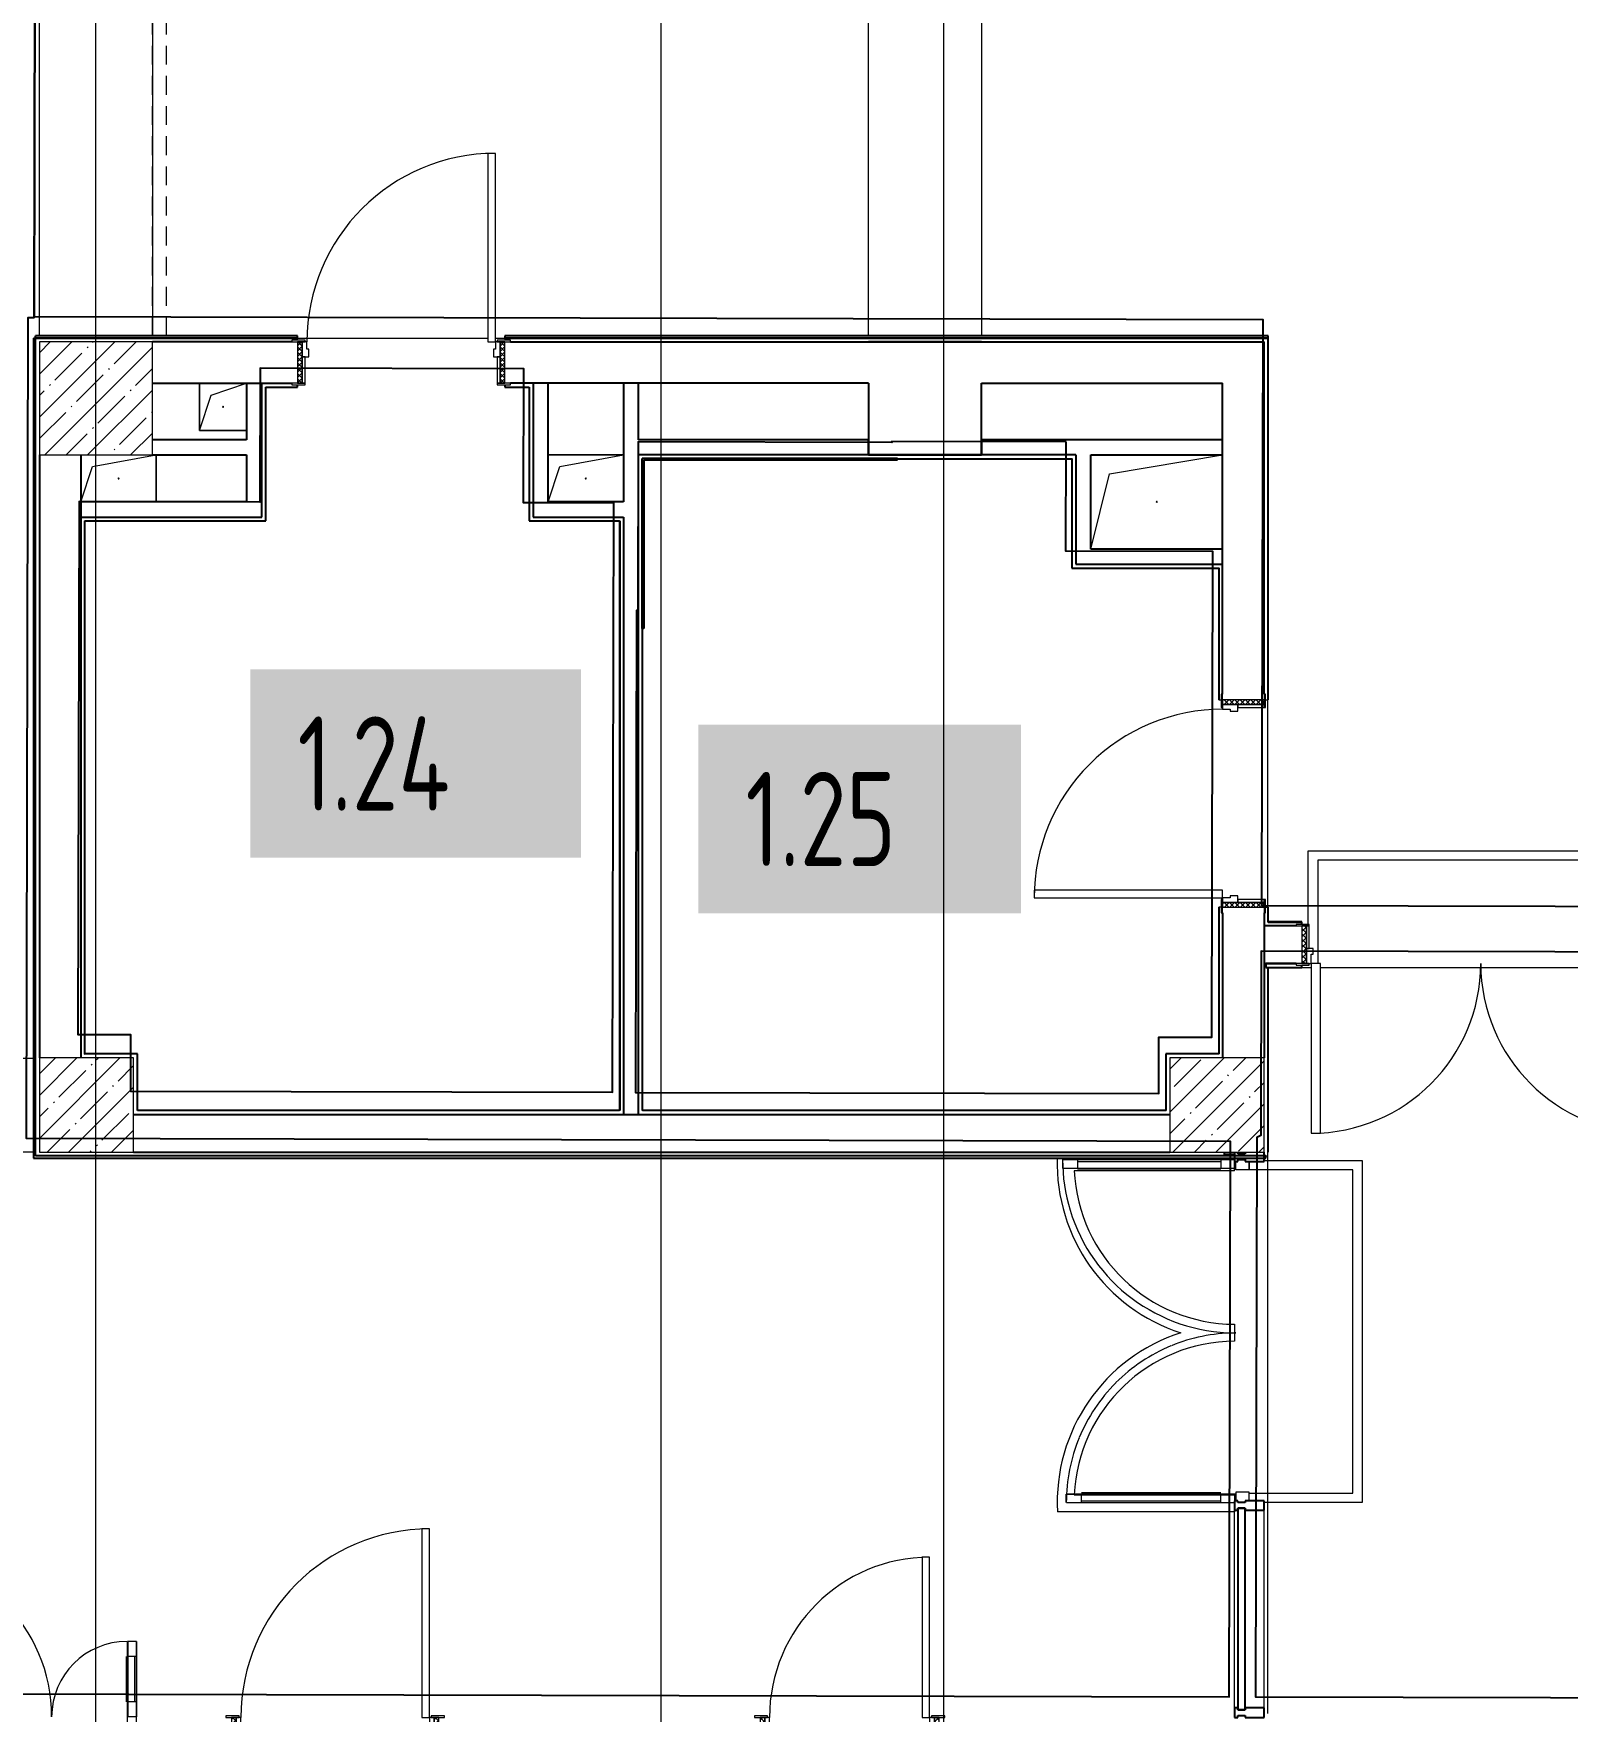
# Model space of a CAD drawing. Header units: millimetres. Extents: x 3914 to 443608, y -156176 to 78197.
# Drawn here: x 39936 to 48077, y -138181 to -129277 of the extents above; entities that cross this region are included whole.
import ezdxf

# ---------------------------------------------------------------- set-up
doc = ezdxf.new("R2010")
doc.units = ezdxf.units.MM
doc.linetypes.add('200_ШТРИХ__ш1_п0_6_', pattern=[160, 100, -60])
for name, color, linetype, lineweight in [('A-DETL-GENF', 7, 'Continuous', 9), ('A-DOOR-1', 7, 'Continuous', 5), ('A-DOOR-2', 7, '200_ШТРИХ__ш1_п0_6_', 5), ('A-DOOR-FRAM-2', 7, 'Continuous', 5), ('A-FLOR', 7, 'Continuous', 9), ('A-GENM', 7, 'Continuous', 9), ('A-GLAZ-CURT-2', 7, 'Continuous', 25), ('A-GLAZ-CWMG', 7, 'Continuous', 9), ('A-GLAZ-CWMG-1', 7, 'Continuous', 25), ('S-COLS-1', 7, 'Continuous', 5), ('Оси', 7, 'Continuous', 9)]:
    doc.layers.add(name, color=color, linetype=linetype, lineweight=lineweight)
for name, color, linetype, lineweight, true_color in [('A-DOOR-3', 7, '200_ШТРИХ__ш1_п0_6_', 5, 0xc0c0c0), ('A-DOOR-4', 7, 'Continuous', 5, 0xd7dbdf), ('A-DOOR-FRAM-1', 7, 'Continuous', 5, 0xc0c0c0)]:
    doc.layers.add(name, color=color, linetype=linetype, lineweight=lineweight, true_color=true_color)
doc.styles.add('СПДС', font='ГОСТ тип А.ttf', dxfattribs={"width": 0.9})
pattern_1 = [(135, (1751.41, 174.685), (-14.14214, -14.14214), []), (225, (1751.41, 174.685), (14.14214, -14.14214), [])]
pattern_2 = [(45, (-371.384, 174.685), (-14.1421, 14.1421), []), (135, (-371.384, 174.685), (-14.1421, -14.1421), [])]

# ---------------------------------------------------------------- blocks, each defined once
blk = doc.blocks.new('BSC_Колонна _Прямоугольная - 600х600-V16-Объем проектирования 1 этажа')
at = {"layer": 'S-COLS-1'}
h = blk.add_hatch(dxfattribs=at)
h.set_pattern_fill('FP_25', color=256, style=0, pattern_type=2)
h.set_pattern_definition([(45, (-14010, -14900), (-114.0493, 114.0493), []), (45, (-13895.95, -14900), (-114.0493, 114.0493), [201.612, -40.322, 6.706, -33.617])])
h.paths.add_polyline_path([(-80, -300), (300, -300), (300, 300), (-300, 300), (-300, -300)])
for p, q in [((300, 300), (-300, 300)), ((-300, 300), (-300, -300)), ((300, -300), (300, 300)), ((-300, -300), (300, -300))]:
    blk.add_line(p, q, dxfattribs=at)
blk = doc.blocks.new('Прямоугольный импост - Импост структурный с накладкой - 160мм Темный-30756008-Объем проектирования 1 этажа')
at = {"layer": 'A-GLAZ-CWMG-1'}
for p, q in [((-50, 0), (-50, 17)), ((-50, 17), (0, 17)), ((-40, 0), (-50, 0)), ((-40, -40), (-40, 0)), ((0, 0), (-10, 0)), ((-10, 0), (-10, -40)), ((0, 17), (0, 0)), ((-50, -140), (-50, -40)), ((-50, -40), (-40, -40)), ((-10, -40), (0, -40)), ((0, -40), (0, -140)), ((0, -140), (-50, -140))]:
    blk.add_line(p, q, dxfattribs=at)
blk = doc.blocks.new('Дверь_Витражная_остекление_ - ДВН_CОШ в витраже-31920700-Объем проектирования 1 этажа')
at = {"layer": 'A-DETL-GENF'}
for p, q in [((-900, 60), (-855.2, 60)), ((-855, 60), (-855, -10)), ((860, 60), (855, 60)), ((855, 60), (855, -10)), ((900, 60), (860, 60)), ((910, 0), (910, 40)), ((-910, -930), (-910, -17)), ((-910, -17), (-910, -930)), ((-865, -10), (-900, -10)), ((-865, -10), (-900, -10)), ((-855, -10), (-900, -10)), ((-865, -17), (-865, -10)), ((-865, -17), (-865, -10)), ((-865, -930), (-865, -17)), ((-865, -930), (-865, -17)), ((855, -10), (900, -10)), ((865, -10), (900, -10)), ((865, -867), (865, -10)), ((865, -10), (865, -867)), ((900, -10), (865, -10)), ((910, -908.5), (910, -17)), ((910, -908.5), (910, -17)), ((-910, -90), (-865, -90)), ((-900, -850), (-900, -90)), ((-856, -850), (-856, -90)), ((856, -830), (856, -90)), ((868.7, -90), (865, -90)), ((910, -90), (868.7, -90)), ((900, -830), (900, -90)), ((-910, -850), (-865, -850)), ((868.7, -830), (865, -830)), ((865, -910), (865, -867)), ((865, -867), (865, -910)), ((910, -830), (868.7, -830)), ((-910, -930), (-865, -930)), ((-910, -930), (-865, -930)), ((910, -910), (865, -910)), ((865, -910), (910, -910))]:
    blk.add_line(p, q, dxfattribs=at)
at = {"layer": 'A-DOOR-1'}
for centre, radius, start, end in [((-910, -10), 920, 359.49856, 0), ((910, -10), 900, 180, 180.51258)]:
    blk.add_arc(centre, radius, start, end, dxfattribs=at)
at = {"layer": 'A-DOOR-4'}
for p, q in [((-910, -930), (-910, -17)), ((910, -908.5), (910, -17))]:
    blk.add_line(p, q, dxfattribs=at)
for centre, radius, start, end in [((-910, -10), 920, 286.98474, 359.49856), ((910, -10), 900, 180.51258, 202.37579), ((910, -10), 900, 202.5, 225), ((910, -10), 900, 225.12507, 247.5), ((-910, -10), 920, 270, 286.967), ((910, -10), 900, 247.5845, 270)]:
    blk.add_arc(centre, radius, start, end, dxfattribs=at)
blk = doc.blocks.new('Прямоугольный импост - Импост структурный с накладкой - 160мм Темный-31915521-Объем проектирования 1 этажа')
at = {"layer": 'A-GLAZ-CWMG-1'}
for p, q in [((-25, 17), (25, 17)), ((-15, 0), (-25, 0)), ((-15, -40), (-15, 0)), ((25, 0), (15, 0)), ((15, 0), (15, -40)), ((25, 17), (25, 0)), ((-25, -40), (-15, -40)), ((15, -40), (25, -40)), ((25, -40), (25, -140)), ((25, -140), (-25, -140))]:
    blk.add_line(p, q, dxfattribs=at)
blk = doc.blocks.new('Системная панель - Стекло - 40мм-31920837-Объем проектирования 1 этажа')
at = {"layer": 'A-GLAZ-CURT-2'}
for p, q in [((535, 40), (-535, 40)), ((-535, 40), (-535, 0)), ((-535, 0), (535, 0)), ((535, 0), (535, 40))]:
    blk.add_line(p, q, dxfattribs=at)
blk = doc.blocks.new('Прямоугольный импост - Импост структурный с накладкой - 160мм Темный-31920697-Объем проектирования 1 этажа')
at = {"layer": 'A-GLAZ-CWMG'}
for p, q in [((20053.3, 7950), (20053.3, 9000)), ((20210.3, 7950), (20210.3, 9000))]:
    blk.add_line(p, q, dxfattribs=at)
blk = doc.blocks.new('Прямоугольный импост - Импост структурный с накладкой - 160мм Темный-30755591-Объем проектирования 1 этажа')
at = {"layer": 'A-GLAZ-CWMG-1'}
for p, q in [((-25, 0), (-25, 17)), ((-25, 17), (25, 17)), ((-15, 0), (-25, 0)), ((-15, -40), (-15, 0)), ((25, 0), (15, 0)), ((15, 0), (15, -40)), ((25, 17), (25, 0)), ((-25, -140), (-25, -40)), ((-25, -40), (-15, -40)), ((15, -40), (25, -40)), ((25, -40), (25, -140)), ((25, -140), (-25, -140))]:
    blk.add_line(p, q, dxfattribs=at)
blk = doc.blocks.new('110_Дверь_СКБ_1Ст_Внутренняя1 - Д-13 1100x2100h_кладовая-33288301-Объем проектирования 1 этажа')
at = {"layer": 'A-DOOR-2'}
h = blk.add_hatch(dxfattribs=at)
h.set_pattern_fill('FP_85', color=256, style=0, pattern_type=2)
h.set_pattern_definition(pattern_1)
h.paths.add_polyline_path([(558.8, -110), (562.5, -110), (562.5, 110), (537.5, 109.9), (537.5, -110)])
at = {"layer": 'A-DOOR-FRAM-2'}
h = blk.add_hatch(dxfattribs=at)
h.set_pattern_fill('FP_86', color=256, style=0, pattern_type=2)
h.set_pattern_definition(pattern_2)
h.paths.add_polyline_path([(-512.5, -110), (-512.5, 110), (-537.5, 110), (-537.5, -110)])
at = {"layer": 'A-DOOR-1'}
for p, q in [((512.5, 1110), (472.5, 1110)), ((472.5, 1110), (472.5, 110)), ((512.5, 110), (512.5, 1110)), ((472.5, 110), (512.5, 110))]:
    blk.add_line(p, q, dxfattribs=at)
blk.add_arc((512.5, 110), 1000, 90, 180, dxfattribs=at)
at = {"layer": 'A-DOOR-FRAM-1'}
for p, q in [((-497.5, 118), (-567.5, 118)), ((-567.5, 118), (-567.5, 110)), ((-567.5, 110), (-497.5, 110)), ((-512.5, 110), (-537.5, 110)), ((-537.5, 110), (-537.5, -110)), ((-487.5, 110), (-512.5, 110)), ((-512.5, 110), (-512.5, 30)), ((-512.5, -110), (-512.5, 110)), ((-497.5, 110), (-512.5, 110)), ((-512.5, 110), (-512.5, 109)), ((-512.5, 109), (-497.5, 109)), ((-497.5, 110), (-497.5, 118)), ((-497.5, 109), (-497.5, 110)), ((-487.5, 70), (-487.5, 110)), ((512.5, 110), (512.5, 70)), ((537.5, 110), (512.5, 110)), ((592.5, 118), (522.5, 118)), ((522.5, 118), (522.5, 110)), ((537.5, 110), (522.5, 110)), ((522.5, 110), (522.5, 109)), ((522.5, 110), (592.5, 110)), ((522.5, 109), (537.5, 109)), ((537.5, 30), (537.5, 110)), ((562.5, 110), (537.5, 110)), ((537.5, 110), (537.5, -110)), ((537.5, 109), (537.5, 110)), ((562.5, -110), (562.5, 110)), ((592.5, 110), (592.5, 118)), ((-512.5, 30), (-477.5, 30)), ((-497.5, 30), (-512.5, 30)), ((-512.5, 30), (-512.5, -110)), ((-497.5, -110), (-497.5, 30)), ((-477.5, 70), (-487.5, 70)), ((-477.5, 30), (-477.5, 70)), ((512.5, 70), (502.5, 70)), ((502.5, 70), (502.5, 30)), ((502.5, 30), (537.5, 30)), ((537.5, 30), (522.5, 30)), ((522.5, 30), (522.5, -110)), ((537.5, -110), (537.5, 30)), ((-497.5, -110), (-567.5, -110)), ((-567.5, -110), (-567.5, -118)), ((-567.5, -118), (-497.5, -118)), ((-537.5, -110), (-512.5, -110)), ((-512.5, -110), (-497.5, -110)), ((-497.5, -118), (-497.5, -110)), ((522.5, -110), (537.5, -110)), ((592.5, -110), (522.5, -110)), ((522.5, -110), (522.5, -118)), ((522.5, -118), (592.5, -118)), ((537.5, -110), (562.5, -110)), ((592.5, -118), (592.5, -110))]:
    blk.add_line(p, q, dxfattribs=at)
blk = doc.blocks.new('DOR__перегородка__Прямоугольная - ТП-2_ Вн_ДПГ_9480х4200h_2-23998078-Объем проектирования 1 этажа')
at = {"layer": 'A-DOOR-3'}
for p, q in [((31, 0), (2621.2, 0)), ((31, -75), (1987.4, -75))]:
    blk.add_line(p, q, dxfattribs=at)
blk = doc.blocks.new('110_Дверь_СКБ_1Ст_Внутренняя1 - Д-4к_п__1100x2100h_Артистические EI30-23985503-Объем проектирования 1 этажа')
at = {"layer": 'A-DOOR-2'}
h = blk.add_hatch(dxfattribs=at)
h.set_pattern_fill('FP_85', color=256, style=0, pattern_type=2)
h.set_pattern_definition(pattern_1)
h.paths.add_polyline_path([(537.5, -110), (562.5, -110), (562.5, 110), (537.5, 110), (537.5, 102.1)])
at = {"layer": 'A-DOOR-FRAM-2'}
h = blk.add_hatch(dxfattribs=at)
h.set_pattern_fill('FP_86', color=256, style=0, pattern_type=2)
h.set_pattern_definition(pattern_2)
h.paths.add_polyline_path([(-537.5, -110), (-512.5, -110), (-512.5, 110), (-537.5, 110)])
at = {"layer": 'A-DOOR-1'}
for p, q in [((-487.5, 1110), (-487.5, 110)), ((-447.5, 1110), (-487.5, 1110)), ((-447.5, 110), (-447.5, 1110)), ((-487.5, 110), (-447.5, 110))]:
    blk.add_line(p, q, dxfattribs=at)
blk.add_arc((-487.5, 110), 1000, 360, 90, dxfattribs=at)
at = {"layer": 'A-DOOR-FRAM-1'}
for p, q in [((-497.5, 118), (-567.5, 118)), ((-567.5, 118), (-567.5, 110)), ((-567.5, 110), (-497.5, 110)), ((-512.5, 110), (-537.5, 110)), ((-537.5, 110), (-537.5, -110)), ((-487.5, 110), (-512.5, 110)), ((-512.5, 110), (-512.5, 30)), ((-512.5, -110), (-512.5, 110)), ((-497.5, 110), (-512.5, 110)), ((-512.5, 110), (-512.5, 109)), ((-512.5, 109), (-497.5, 109)), ((-497.5, 110), (-497.5, 118)), ((-497.5, 109), (-497.5, 110)), ((-487.5, 70), (-487.5, 110)), ((512.5, 110), (512.5, 70)), ((537.5, 110), (512.5, 110)), ((592.5, 118), (522.5, 118)), ((522.5, 118), (522.5, 110)), ((537.5, 110), (522.5, 110)), ((522.5, 110), (522.5, 109)), ((522.5, 110), (592.5, 110)), ((522.5, 109), (537.5, 109)), ((537.5, 30), (537.5, 110)), ((562.5, 110), (537.5, 110)), ((537.5, 110), (537.5, -110)), ((537.5, 109), (537.5, 110)), ((562.5, -110), (562.5, 110)), ((592.5, 110), (592.5, 118)), ((-512.5, 30), (-477.5, 30)), ((-497.5, 30), (-512.5, 30)), ((-512.5, 30), (-512.5, -110)), ((-497.5, -110), (-497.5, 30)), ((-477.5, 70), (-487.5, 70)), ((-477.5, 30), (-477.5, 70)), ((512.5, 70), (502.5, 70)), ((502.5, 70), (502.5, 30)), ((502.5, 30), (537.5, 30)), ((537.5, 30), (522.5, 30)), ((522.5, 30), (522.5, -110)), ((537.5, -110), (537.5, 30)), ((-497.5, -110), (-567.5, -110)), ((-567.5, -110), (-567.5, -118)), ((-567.5, -118), (-497.5, -118)), ((-537.5, -110), (-512.5, -110)), ((-512.5, -110), (-497.5, -110)), ((-497.5, -118), (-497.5, -110)), ((522.5, -110), (537.5, -110)), ((592.5, -110), (522.5, -110)), ((522.5, -110), (522.5, -118)), ((522.5, -118), (592.5, -118)), ((537.5, -110), (562.5, -110)), ((592.5, -118), (592.5, -110))]:
    blk.add_line(p, q, dxfattribs=at)
blk = doc.blocks.new('BSC_Колонна _Прямоугольная - 500х500-V86-Объем проектирования 1 этажа')
at = {"layer": 'S-COLS-1'}
h = blk.add_hatch(dxfattribs=at)
h.set_pattern_fill('FP_103', color=256, style=0, pattern_type=2)
h.set_pattern_definition([(45, (-19960, -11150), (-114.0493, 114.0493), []), (45, (-19845.95, -11150), (-114.0493, 114.0493), [201.613, -40.323, 6.706, -33.617])])
h.paths.add_polyline_path([(-250, -250), (250, -250), (250, 250), (-250, 250), (-250, -50)])
for p, q in [((250, 250), (-250, 250)), ((-250, 250), (-250, -250)), ((250, -250), (250, 250)), ((-250, -250), (250, -250))]:
    blk.add_line(p, q, dxfattribs=at)
blk = doc.blocks.new('110_Дверь_СКБ_2Ст - Д-10 1800x2100h_Актовый зал EI30-23435156-Объем проектирования 1 этажа')
at = {"layer": 'A-DOOR-2'}
h = blk.add_hatch(dxfattribs=at)
h.set_pattern_fill('FP_114', color=256, style=0, pattern_type=2)
h.set_pattern_definition([(135, (1351.41, 164.685), (-14.1421, -14.1421), []), (225, (1351.41, 164.685), (14.1421, -14.1421), [])])
h.paths.add_polyline_path([(937.5, 100), (937.5, -100), (962.5, -100), (962.5, 100)])
at = {"layer": 'A-DOOR-FRAM-2'}
h = blk.add_hatch(dxfattribs=at)
h.set_pattern_fill('FP_115', color=256, style=0, pattern_type=2)
h.set_pattern_definition([(45, (-771.384, 164.685), (-14.1421, 14.1421), []), (135, (-771.384, 164.685), (-14.1421, -14.1421), [])])
h.paths.add_polyline_path([(-937.5, 100), (-937.5, -100), (-912.5, -100), (-912.5, 100)])
at = {"layer": 'A-DOOR-1'}
for p, q in [((-887.5, 1000), (-887.5, 100)), ((-837.5, 1000), (-887.5, 1000)), ((-837.5, 100), (-837.5, 1000)), ((912.5, 1000), (862.5, 1000)), ((862.5, 1000), (862.5, 100)), ((912.5, 100), (912.5, 1000)), ((-887.5, 100), (-837.5, 100)), ((862.5, 100), (912.5, 100))]:
    blk.add_line(p, q, dxfattribs=at)
for centre, start, end in [((-887.5, 100), 0, 90), ((912.5, 100), 90, 180)]:
    blk.add_arc(centre, 900, start, end, dxfattribs=at)
at = {"layer": 'A-DOOR-FRAM-1'}
for p, q in [((-897.5, 108), (-967.5, 108)), ((-967.5, 108), (-967.5, 100)), ((-967.5, 100), (-897.5, 100)), ((-912.5, 100), (-937.5, 100)), ((-937.5, 100), (-937.5, -100)), ((-887.5, 100), (-912.5, 100)), ((-912.5, 100), (-912.5, 20)), ((-912.5, -100), (-912.5, 100)), ((-897.5, 100), (-897.5, 108)), ((-887.5, 50), (-887.5, 100)), ((912.5, 100), (912.5, 50)), ((937.5, 100), (912.5, 100)), ((992.5, 108), (922.5, 108)), ((922.5, 108), (922.5, 100)), ((922.5, 100), (992.5, 100)), ((937.5, 20), (937.5, 100)), ((962.5, 100), (937.5, 100)), ((937.5, 100), (937.5, -100)), ((962.5, -100), (962.5, 100)), ((992.5, 100), (992.5, 108)), ((-912.5, 20), (-877.5, 20)), ((-897.5, 20), (-912.5, 20)), ((-912.5, 20), (-912.5, -100)), ((-897.5, -100), (-897.5, 20)), ((-877.5, 50), (-887.5, 50)), ((-877.5, 20), (-877.5, 50)), ((912.5, 50), (902.5, 50)), ((902.5, 50), (902.5, 20)), ((902.5, 20), (937.5, 20)), ((937.5, 20), (922.5, 20)), ((922.5, 20), (922.5, -100)), ((937.5, -100), (937.5, 20)), ((-897.5, -100), (-967.5, -100)), ((-967.5, -100), (-967.5, -108)), ((-967.5, -108), (-897.5, -108)), ((-937.5, -100), (-912.5, -100)), ((-912.5, -100), (-897.5, -100)), ((-897.5, -108), (-897.5, -100)), ((922.5, -100), (937.5, -100)), ((992.5, -100), (922.5, -100)), ((922.5, -100), (922.5, -108)), ((922.5, -108), (992.5, -108)), ((937.5, -100), (962.5, -100)), ((992.5, -108), (992.5, -100))]:
    blk.add_line(p, q, dxfattribs=at)
blk = doc.blocks.new('GM_Отверстие прямоугольное _в плите_ - Отверстие-21608683-Объем проектирования 1 этажа')
at = {"layer": 'A-GENM'}
for p, q in [((-137.5, 62.5), (200, 125)), ((200, 125), (200, -125)), ((200, -125), (200, 125)), ((-200, -125), (-137.5, 62.5))]:
    blk.add_line(p, q, dxfattribs=at)
for start, end in [(360, 180), (180, 360)]:
    blk.add_arc((0, 0), 2.5, start, end, dxfattribs=at)
blk = doc.blocks.new('GM_Отверстие прямоугольное _в плите_ - Отверстие-V115-Объем проектирования 1 этажа')
at = {"layer": 'A-GENM'}
for p, q in [((-200, 125), (200, 125)), ((200, 125), (-200, 125)), ((-137.5, 62.5), (200, 125)), ((-200, -125), (-137.5, 62.5))]:
    blk.add_line(p, q, dxfattribs=at)
for start, end in [(360, 180), (180, 360)]:
    blk.add_arc((0, 0), 2.5, start, end, dxfattribs=at)
blk = doc.blocks.new('BSC_Колонна _Прямоугольная - 500х500-V137-Объем проектирования 1 этажа')
at = {"layer": 'S-COLS-1'}
h = blk.add_hatch(dxfattribs=at)
h.set_pattern_fill('FP_139', color=256, style=0, pattern_type=2)
h.set_pattern_definition([(45, (-13960, -11150), (-114.0493, 114.0493), []), (45, (-13845.95, -11150), (-114.0493, 114.0493), [201.612, -40.322, 6.706, -33.617])])
h.paths.add_polyline_path([(-250, -250), (250, -250), (250, 250), (-250, 247.8), (-250, -206.3)])
for p, q in [((250, 250), (-250, 250)), ((-250, 250), (-250, -250)), ((250, -250), (250, 250)), ((-250, -250), (250, -250))]:
    blk.add_line(p, q, dxfattribs=at)
blk = doc.blocks.new('GM_Отверстие прямоугольное _в плите_ - Отверстие-21955854-Объем проектирования 1 этажа')
at = {"layer": 'A-GENM'}
for p, q in [((-250, 150), (350, 250)), ((-350, -250), (-250, 150))]:
    blk.add_line(p, q, dxfattribs=at)
for start, end in [(360, 180), (180, 360)]:
    blk.add_arc((0, 0), 2.5, start, end, dxfattribs=at)
blk = doc.blocks.new('BSC_Колонна _Прямоугольная - 500х500-V167-Объем проектирования 1 этажа')
at = {"layer": 'S-COLS-1'}
for p, q in [((250, 250), (-250, 250)), ((-250, 250), (-250, -250)), ((250, -250), (250, 250)), ((-250, -250), (250, -250))]:
    blk.add_line(p, q, dxfattribs=at)
blk = doc.blocks.new('110_Дверь_СКБ_1Ст_Внутренняя1 - Д-7_л__950x2100h_Туалет-V200-Объем проектирования 1 этажа')
at = {"layer": 'A-DOOR-2'}
h = blk.add_hatch(dxfattribs=at)
h.set_pattern_fill('FP_88', color=256, style=0, pattern_type=2)
h.set_pattern_definition([(135, (1826.41, 174.685), (-14.14214, -14.14214), []), (225, (1826.41, 174.685), (14.14214, -14.14214), [])])
h.paths.add_polyline_path([(462.5, -110), (487.5, -110), (487.5, 110), (462.5, 109.7), (462.5, -109.8)])
at = {"layer": 'A-DOOR-FRAM-2'}
h = blk.add_hatch(dxfattribs=at)
h.set_pattern_fill('FP_89', color=256, style=0, pattern_type=2)
h.set_pattern_definition([(45, (-296.384, 174.685), (-14.1421, 14.1421), []), (135, (-296.384, 174.685), (-14.1421, -14.1421), [])])
h.paths.add_polyline_path([(-462.5, -110), (-437.5, -110), (-437.5, 110), (-462.5, 110)])
at = {"layer": 'A-DOOR-1'}
for p, q in [((437.5, 960), (397.5, 960)), ((397.5, 960), (397.5, 110)), ((437.5, 110), (437.5, 960)), ((397.5, 110), (437.5, 110))]:
    blk.add_line(p, q, dxfattribs=at)
blk.add_arc((437.5, 110), 850, 90, 180, dxfattribs=at)
at = {"layer": 'A-DOOR-FRAM-1'}
for p, q in [((-422.5, 118), (-492.5, 118)), ((-492.5, 118), (-492.5, 110)), ((-492.5, 110), (-422.5, 110)), ((-437.5, 110), (-462.5, 110)), ((-462.5, 110), (-462.5, -110)), ((-412.5, 110), (-437.5, 110)), ((-437.5, 110), (-437.5, 30)), ((-437.5, -110), (-437.5, 110)), ((-422.5, 110), (-437.5, 110)), ((-437.5, 110), (-437.5, 109)), ((-437.5, 109), (-422.5, 109)), ((-422.5, 110), (-422.5, 118)), ((-422.5, 109), (-422.5, 110)), ((-412.5, 70), (-412.5, 110)), ((437.5, 110), (437.5, 70)), ((462.5, 110), (437.5, 110)), ((517.5, 118), (447.5, 118)), ((447.5, 118), (447.5, 110)), ((462.5, 110), (447.5, 110)), ((447.5, 110), (447.5, 109)), ((447.5, 110), (517.5, 110)), ((447.5, 109), (462.5, 109)), ((462.5, 30), (462.5, 110)), ((487.5, 110), (462.5, 110)), ((462.5, 110), (462.5, -110)), ((462.5, 109), (462.5, 110)), ((487.5, -110), (487.5, 110)), ((517.5, 110), (517.5, 118)), ((-437.5, 30), (-402.5, 30)), ((-422.5, 30), (-437.5, 30)), ((-437.5, 30), (-437.5, -110)), ((-422.5, -110), (-422.5, 30)), ((-402.5, 70), (-412.5, 70)), ((-402.5, 30), (-402.5, 70)), ((437.5, 70), (427.5, 70)), ((427.5, 70), (427.5, 30)), ((427.5, 30), (462.5, 30)), ((462.5, 30), (447.5, 30)), ((447.5, 30), (447.5, -110)), ((462.5, -110), (462.5, 30)), ((-422.5, -110), (-492.5, -110)), ((-492.5, -110), (-492.5, -118)), ((-492.5, -118), (-422.5, -118)), ((-462.5, -110), (-437.5, -110)), ((-437.5, -110), (-422.5, -110)), ((-422.5, -118), (-422.5, -110)), ((447.5, -110), (462.5, -110)), ((517.5, -110), (447.5, -110)), ((447.5, -110), (447.5, -118)), ((447.5, -118), (517.5, -118)), ((462.5, -110), (487.5, -110)), ((517.5, -118), (517.5, -110))]:
    blk.add_line(p, q, dxfattribs=at)
blk = doc.blocks.new('110_Дверь_СКБ_1Ст_Внутренняя1 - Д-4 1100x2100h_су мгн-31800557-Объем проектирования 1 этажа')
at = {"layer": 'A-DOOR-2'}
h = blk.add_hatch(dxfattribs=at)
h.set_pattern_fill('FP_75', color=256, style=0, pattern_type=2)
h.set_pattern_definition([(135, (1751.41, 164.685), (-14.14214, -14.14214), []), (225, (1751.41, 164.685), (14.14214, -14.14214), [])])
h.paths.add_polyline_path([(562.5, 100), (537.5, 100), (537.5, -100), (562.5, -100)])
at = {"layer": 'A-DOOR-FRAM-2'}
h = blk.add_hatch(dxfattribs=at)
h.set_pattern_fill('FP_76', color=256, style=0, pattern_type=2)
h.set_pattern_definition([(45, (-371.384, 164.685), (-14.1421, 14.1421), []), (135, (-371.384, 164.685), (-14.1421, -14.1421), [])])
h.paths.add_polyline_path([(-512.5, 100), (-537.5, 100), (-537.5, -100), (-512.5, -99.3)])
at = {"layer": 'A-DOOR-1'}
for p, q in [((512.5, 1100), (472.5, 1100)), ((472.5, 1100), (472.5, 100)), ((512.5, 100), (512.5, 1100)), ((472.5, 100), (512.5, 100))]:
    blk.add_line(p, q, dxfattribs=at)
blk.add_arc((512.5, 100), 1000, 90, 180, dxfattribs=at)
at = {"layer": 'A-DOOR-FRAM-1'}
for p, q in [((-497.5, 108), (-567.5, 108)), ((-567.5, 108), (-567.5, 100)), ((-567.5, 100), (-497.5, 100)), ((-512.5, 100), (-537.5, 100)), ((-537.5, 100), (-537.5, -100)), ((-487.5, 100), (-512.5, 100)), ((-512.5, 100), (-512.5, 20)), ((-512.5, -100), (-512.5, 100)), ((-497.5, 100), (-512.5, 100)), ((-512.5, 100), (-512.5, 99)), ((-512.5, 99), (-497.5, 99)), ((-497.5, 100), (-497.5, 108)), ((-497.5, 99), (-497.5, 100)), ((-487.5, 60), (-487.5, 100)), ((512.5, 100), (512.5, 60)), ((537.5, 100), (512.5, 100)), ((592.5, 108), (522.5, 108)), ((522.5, 108), (522.5, 100)), ((537.5, 100), (522.5, 100)), ((522.5, 100), (522.5, 99)), ((522.5, 100), (592.5, 100)), ((522.5, 99), (537.5, 99)), ((537.5, 20), (537.5, 100)), ((562.5, 100), (537.5, 100)), ((537.5, 100), (537.5, -100)), ((537.5, 99), (537.5, 100)), ((562.5, -100), (562.5, 100)), ((592.5, 100), (592.5, 108)), ((-512.5, 20), (-477.5, 20)), ((-497.5, 20), (-512.5, 20)), ((-512.5, 20), (-512.5, -100)), ((-497.5, -100), (-497.5, 20)), ((-477.5, 60), (-487.5, 60)), ((-477.5, 20), (-477.5, 60)), ((512.5, 60), (502.5, 60)), ((502.5, 60), (502.5, 20)), ((502.5, 20), (537.5, 20)), ((537.5, 20), (522.5, 20)), ((522.5, 20), (522.5, -100)), ((537.5, -100), (537.5, 20)), ((-497.5, -100), (-567.5, -100)), ((-567.5, -100), (-567.5, -108)), ((-567.5, -108), (-497.5, -108)), ((-537.5, -100), (-512.5, -100)), ((-512.5, -100), (-497.5, -100)), ((-497.5, -108), (-497.5, -100)), ((522.5, -100), (537.5, -100)), ((592.5, -100), (522.5, -100)), ((522.5, -100), (522.5, -108)), ((522.5, -108), (592.5, -108)), ((537.5, -100), (562.5, -100)), ((592.5, -108), (592.5, -100))]:
    blk.add_line(p, q, dxfattribs=at)
blk = doc.blocks.new('GM_Отверстие прямоугольное _в плите_ - Отверстие-V203-Объем проектирования 1 этажа')
at = {"layer": 'A-GENM'}
for p, q in [((-125, -125), (-125, 125)), ((-125, 125), (-125, -125)), ((-62.5, 62.5), (125, 125)), ((-125, -125), (-62.5, 62.5)), ((125, -125), (-125, -125)), ((-125, -125), (125, -125))]:
    blk.add_line(p, q, dxfattribs=at)
for start, end in [(360, 180), (180, 360)]:
    blk.add_arc((0, 0), 2.5, start, end, dxfattribs=at)
blk = doc.blocks.new('Прямоугольный импост - Импост структурный с накладкой - 160мм-31915517-Объем проектирования 1 этажа')
at = {"layer": 'A-GLAZ-CWMG-1'}
for p, q in [((0, 17), (-50, 17)), ((-50, 17), (-50, 0)), ((-50, 0), (-40, 0)), ((-40, 0), (-40, -40)), ((-10, -40), (-10, 0)), ((-10, 0), (0, 0)), ((-40, -40), (-50, -40)), ((-50, -40), (-50, -140)), ((0, -40), (-10, -40)), ((-50, -140), (0, -140))]:
    blk.add_line(p, q, dxfattribs=at)
blk = doc.blocks.new('Дверь_Витражная_остекление_ - ВВ-6 остекление-32633143-Объем проектирования 1 этажа')
at = {"layer": 'A-DETL-GENF'}
for p, q in [((-630, 880), (-585, 880)), ((-630, 880), (-630, 20)), ((-585, 880), (-630, 880)), ((-630, 880), (-630, 20)), ((-585, 880), (-585, 20)), ((-585, 20), (-585, 880)), ((-630, 800), (-585, 800)), ((-620, 800), (-620, 100)), ((-576, 800), (-576, 100)), ((680, 420), (635, 420)), ((635, 420), (635, 20)), ((680, 420), (635, 420)), ((635, 420), (635, 20)), ((680, 420), (680, 20)), ((680, 20), (680, 420)), ((626, 340), (626, 100)), ((680, 340), (635, 340)), ((670, 340), (670, 100)), ((-630, 100), (-585, 100)), ((680, 100), (635, 100)), ((-585, 20), (-630, 20)), ((-630, 20), (-585, 20))]:
    blk.add_line(p, q, dxfattribs=at)
at = {"layer": 'A-DOOR-1'}
for p, q in [((-630, 880), (-630, 20)), ((630, 420), (630, 20)), ((-630, 20), (-680, 20)), ((-680, 20), (-680, -20)), ((-630, -20), (-630, 20)), ((680, 20), (630, 20)), ((630, 20), (630, -20)), ((680, -20), (680, 20)), ((-680, -20), (-630, -20)), ((630, -20), (680, -20))]:
    blk.add_line(p, q, dxfattribs=at)
for centre, radius, start, end in [((-630, 20), 860, 360, 90), ((630, 20), 400, 90, 180)]:
    blk.add_arc(centre, radius, start, end, dxfattribs=at)

msp = doc.modelspace()

# ---------------------------------------------------------------- linework, layer by layer
for p, q in [((39947, -135233.2), (39947, -130881.7)), ((41337, -130881.7), (39947, -130881.7)), ((41337, -130892.7), (41337, -130881.7)), ((46488, -130881.7), (42437, -130881.7)), ((42437, -130881.7), (42437, -130892.7)), ((46488, -132812.7), (46488, -130881.7)), ((39936, -130892.7), (39936, -135244.2)), ((39936, -130892.7), (41337, -130892.7)), ((41337, -130892.7), (39947, -130892.7)), ((41307, -130912.7), (40567, -130912.7)), ((46487, -130892.7), (42437, -130892.7)), ((42437, -130892.7), (46487, -130892.7)), ((42467, -130912.7), (46467, -130912.7)), ((44967.3, -130912.7), (44367.3, -130912.7)), ((46467, -132782.7), (46467, -130912.7)), ((46487, -130892.7), (46487, -130892.7)), ((46488, -130892.7), (46487, -130892.7)), ((40567, -131132.7), (41307, -131132.7)), ((41067, -131132.7), (41067, -131432.7)), ((41147, -131842.7), (41147, -131132.7)), ((41167, -131152.7), (41167, -131153.7)), ((41168, -131153.7), (41337, -131153.7)), ((41168, -131863.7), (41168, -131153.7)), ((41337, -131152.7), (41337, -131140.7)), ((41337, -131153.7), (41337, -131152.7)), ((42437, -131140.7), (42437, -131152.7)), ((42437, -131152.7), (42567, -131152.7)), ((42437, -131152.7), (42437, -131153.7)), ((42437, -131153.7), (42566, -131153.7)), ((44367.3, -131132.7), (42467, -131132.7)), ((42566, -131153.7), (42566, -131863.7)), ((42587, -131132.7), (42587, -131842.7)), ((42667, -131762.7), (42667, -131132.7)), ((43067, -131132.7), (43067, -131762.7)), ((43147, -131432.7), (43147, -131132.7)), ((44367.3, -131132.7), (44367.3, -131512.7)), ((44967.3, -131132.7), (46247, -131132.7)), ((44967.3, -131512.7), (44967.3, -131132.7)), ((46247, -132782.7), (46247, -131132.7)), ((39967, -131512.7), (39967, -134712.7)), ((40187, -131512.7), (40187, -134712.7)), ((41067, -131432.7), (40567, -131432.7)), ((40567, -131512.7), (41067, -131512.7)), ((41067, -131512.7), (41067, -131762.7)), ((44367, -131432.7), (43147, -131432.7)), ((43147, -135012.7), (43147, -131512.7)), ((45467, -131512.7), (43147, -131512.7)), ((44367, -131512.7), (44367, -131432.7)), ((44367.3, -131512.7), (44967.3, -131512.7)), ((46247, -131432.7), (44967.3, -131432.7)), ((44967.3, -131432.7), (44967.3, -131512.7)), ((45467, -131512.7), (45467, -132092.7)), ((45547, -131512.7), (46247, -131512.7)), ((45547, -132012.7), (45547, -131512.7)), ((43167, -132433.7), (43167, -131531.7)), ((43175, -131531.7), (43167, -131531.7)), ((44521.5, -131531.7), (43175, -131531.7)), ((43175, -131532.7), (44521.5, -131532.7)), ((43175, -131539.7), (43175, -132433.7)), ((43175, -131539.7), (44521.5, -131539.7)), ((44521.5, -131532.7), (44521.5, -131531.7)), ((44521.5, -131532.7), (44521.5, -131533.7)), ((44521.5, -131533.7), (45446, -131533.7)), ((44521.5, -131539.7), (44521.5, -131533.7)), ((45446, -131533.7), (45446, -132113.7)), ((45447, -131532.7), (45447, -131533.7)), ((41067, -131762.7), (40187, -131762.7)), ((43067, -131762.7), (42667, -131762.7)), ((40187, -131842.7), (41147, -131842.7)), ((40207, -131863.7), (40207, -131862.7)), ((40208, -131863.7), (41168, -131863.7)), ((40208, -134691.7), (40208, -131863.7)), ((42566, -131863.7), (43046, -131863.7)), ((42587, -131842.7), (43067, -131842.7)), ((43046, -131863.7), (43046, -134991.7)), ((43047, -131862.7), (43047, -134992.7)), ((43067, -131842.7), (43067, -135012.7)), ((46247, -132012.7), (45547, -132012.7)), ((45446, -132113.7), (46226, -132113.7)), ((45467, -132092.7), (46247, -132092.7)), ((46226, -132113.7), (46226, -132812.7)), ((46227, -132112.7), (46227, -132113.7)), ((43168, -134991.7), (43168, -132433.7)), ((43175, -132433.7), (43168, -132433.7)), ((46226, -132812.7), (46227, -132812.7)), ((46487, -132812.7), (46488, -132812.7)), ((46226, -133912.7), (46226, -134691.7)), ((46227, -133912.7), (46226, -133912.7)), ((46487, -133912.7), (46475, -133912.7)), ((46488, -133912.7), (46487, -133912.7)), ((46488, -133991.7), (46488, -133912.7)), ((46247, -133942.7), (46247, -134712.7)), ((46467, -133942.7), (46467, -134712.7)), ((46488, -133992.7), (46487, -133992.7)), ((46667, -133991.7), (46488, -133991.7)), ((46488, -133992.7), (46667, -133992.7)), ((46667, -133992.7), (46667, -133991.7)), ((46667, -134004.7), (46667, -133992.7)), ((46637, -134012.7), (46467, -134012.7)), ((46467, -134212.7), (46637, -134212.7)), ((46637, -134212.7), (46477, -134212.7)), ((46477, -134212.7), (46477, -134232.7)), ((46477, -134232.7), (46487, -134232.7)), ((46477, -134232.7), (46477, -134233.7)), ((46477, -134233.7), (46487, -134233.7)), ((46488, -134233.7), (46667, -134233.7)), ((46488, -135212.7), (46488, -134233.7)), ((46667, -134232.7), (46667, -134220.7)), ((46667, -134233.7), (46667, -134232.7)), ((40208, -134692.7), (40207, -134692.7)), ((40488, -134691.7), (40208, -134691.7)), ((40488, -134991.7), (40488, -134691.7)), ((46226, -134691.7), (45946, -134691.7)), ((45946, -134691.7), (45946, -134991.7)), ((46227, -134692.7), (46226, -134692.7)), ((40467, -135012.7), (45967, -135012.7)), ((40488, -134992.7), (40487, -134992.7)), ((43046, -134991.7), (40488, -134991.7)), ((43167, -134992.7), (43167, -134991.7)), ((45946, -134991.7), (43168, -134991.7)), ((45947, -134992.7), (45946, -134992.7)), ((39936, -135244.2), (46477, -135244.2)), ((46477, -135233.2), (39947, -135233.2)), ((40467, -135212.7), (45967, -135212.7)), ((46257, -135232.7), (46257, -135212.7)), ((46477, -135244.2), (46477, -135233.2)), ((46487, -135212.7), (46488, -135212.7))]:
    msp.add_line(p, q)
at = {"flags": 128}
for points in [[(48135.2, -119179.6), (46477.2, -119175.8), (46476.4, -119548.6), (44996.6, -119545.1), (44996.1, -119752.3), (44334.1, -119750.7), (44334.6, -119545.7), (41036.4, -119538), (41032.1, -121353), (39961.1, -121350.5), (39955.4, -123777.5), (40586.4, -123778.9), (40584.9, -124441.9), (39953.9, -124440.5), (39946.6, -127519.4), (40577.6, -127520.9), (40576.1, -128189.9), (39945.1, -128188.4), (39939, -130778.4), (46460, -130793.7), (46452.7, -133903.7), (48790.7, -133909.2)], [(31694.9, -138107.1), (33871.8, -138112.2), (33871.8, -138074.2), (46282.1, -138103.3), (46289, -135155.9), (39897.7, -135140.8), (39908, -130783.9), (39939, -130783.9), (39945.1, -128183.9)]]:
    msp.add_lwpolyline(points, dxfattribs=at)
for points in [[(43015.7, -131767.7), (42535.7, -131766.5), (42537.3, -131056.5), (41139.3, -131053.3), (41137.7, -131763.3), (40177.7, -131761), (40171, -134589), (40451, -134589.6), (40450.3, -134889.6), (43008.3, -134895.7)], [(45416.4, -131443.3), (44491.9, -131441.1), (44491.9, -131447.1), (43145.4, -131444), (43143.3, -132338), (43136.3, -132337.9), (43130.3, -134895.9), (45908.3, -134902.5), (45909, -134602.5), (46189, -134603.1), (46195.1, -132025.1), (45415.1, -132023.3)], [(54251.8, -138122.1), (54258.7, -135164.1), (48787.7, -135151.2), (48790.1, -134151.2), (46452.1, -134145.7), (46449.8, -135124.7), (46428.8, -135134.7), (46421.8, -138103.7)]]:
    msp.add_lwpolyline(points, close=True, dxfattribs=at)
at = {"layer": 'A-FLOR'}
for p, q in [((39967, -130881.7), (39967, -128291.7)), ((40567, -128291.6), (40567, -130881.7)), ((44367.3, -130881.7), (44367.3, -128262.7)), ((44967.3, -128262.7), (44967.3, -130881.7)), ((41337, -130904.7), (41337, -130892.7)), ((41337, -130892.7), (42347, -130892.7)), ((42387, -130892.7), (42437, -130892.7)), ((42437, -130892.7), (42437, -130904.7)), ((46487, -133992.7), (46487, -130892.7)), ((41167, -131152.7), (41337, -131152.7)), ((41167, -131862.7), (41167, -131153.7)), ((42438.7, -131152.7), (42566, -131152.7)), ((42567, -131152.7), (42567, -131862.7)), ((44521.5, -131532.7), (45447, -131532.7)), ((45447, -131533.7), (45447, -132112.7)), ((40207, -131862.7), (41167, -131862.7)), ((40207, -134692.7), (40207, -131863.7)), ((42567, -131862.7), (43047, -131862.7)), ((43047, -131863.7), (43047, -134991.7)), ((45447, -132112.7), (46227, -132112.7)), ((46227, -132113.7), (46227, -132812.7)), ((43167, -134991.7), (43167, -132433.7)), ((46227, -132812.7), (46239, -132812.7)), ((46475, -132812.7), (46487, -132812.7)), ((46701.6, -133613.8), (48516.8, -133613.8)), ((46701.6, -134004.7), (46701.6, -133613.8)), ((48466.8, -133663.8), (46751.6, -133663.8)), ((46751.6, -133663.8), (46751.6, -134212.7)), ((46239, -133912.7), (46227, -133912.7)), ((46227, -133912.7), (46227, -134692.7)), ((46487, -138192.7), (46487, -134232.7)), ((46487, -134232.7), (46717, -134232.7)), ((46717, -134213.8), (46707, -134213.8)), ((46767, -134232.7), (48467, -134232.7)), ((33037, -134714.9), (39936, -134714.9)), ((40487, -134692.7), (40208, -134692.7)), ((40487, -134992.7), (40487, -134692.7)), ((46226, -134692.7), (45947, -134692.7)), ((45947, -134692.7), (45947, -134992.7)), ((43047, -134992.7), (40488, -134992.7)), ((45946, -134992.7), (43167, -134992.7)), ((39936, -135212.7), (33037, -135212.7)), ((39947, -135232.7), (46310.3, -135232.7)), ((46257, -135221.5), (46310.3, -135221.5)), ((46310.3, -135221.5), (46310.3, -135233.2)), ((46310.3, -135311.5), (46310.3, -135244.2)), ((46467.3, -135232.7), (46487, -135232.7)), ((46310.3, -135311.5), (45459.8, -135311.5)), ((46387.3, -135307.6), (46387.3, -135262.7)), ((46937.3, -135307.6), (46387.3, -135307.6)), ((46467.3, -135257.6), (46987.3, -135257.6)), ((46937.3, -137022.7), (46937.3, -135307.6)), ((46987.3, -135257.6), (46987.3, -137072.7)), ((46309.3, -136126.4), (46309.3, -136216.5)), ((45459.8, -137031.5), (46310.3, -137031.5)), ((46310.3, -137031.5), (46310.3, -137121.5)), ((46387.3, -137062.7), (46387.3, -137022.7)), ((46387.3, -137022.7), (46937.3, -137022.7)), ((46310.3, -137121.5), (45370.2, -137121.5)), ((46987.3, -137072.7), (46467.3, -137072.7))]:
    msp.add_line(p, q, dxfattribs=at)
for centre, radius, start, end in [((46313.9, -135271.5), 945, 178.34937, 252.24721), ((46313.9, -135271.5), 945, 178.34937, 252.24721), ((46313.9, -135271.5), 855, 182.68148, 269.68791), ((46313.9, -135271.5), 855, 182.68148, 269.68791), ((46313.9, -137071.5), 945, 107.75279, 183.03294), ((46313.9, -137071.5), 945, 107.75279, 183.03294), ((46313.9, -137071.5), 855, 90.31209, 177.31852), ((46313.9, -137071.5), 855, 90.31209, 177.31852)]:
    msp.add_arc(centre, radius, start, end, dxfattribs=at)
at = {"layer": 'Оси'}
for points in [[(40267, -148019), (40267, -143019), (40267, -123714.7), (40267, -118714.7)], [(43267, -148019), (43267, -143019), (43267, -123714.7), (43267, -118714.7)], [(44767, -148019), (44767, -143019), (44767, -123714.7), (44767, -118714.7)]]:
    msp.add_lwpolyline(points, dxfattribs=at)

# ---------------------------------------------------------------- block references
for name, p, rotation in [('DOR__перегородка__Прямоугольная - ТП-2_ Вн_ДПГ_9480х4200h_2-23998078-Объем проектирования 1 этажа', (40567, -130912.7), 90.00000000000044), ('110_Дверь_СКБ_1Ст_Внутренняя1 - Д-4к_п__1100x2100h_Артистические EI30-23985503-Объем проектирования 1 этажа', (46357, -133375.2), 90), ('110_Дверь_СКБ_2Ст - Д-10 1800x2100h_Актовый зал EI30-23435156-Объем проектирования 1 этажа', (47629.5, -134112.7), 180), ('Дверь_Витражная_остекление_ - ДВН_CОШ в витраже-31920700-Объем проектирования 1 этажа', (46327.3, -136162.7), 269.9999999999999), ('Прямоугольный импост - Импост структурный с накладкой - 160мм-31915517-Объем проектирования 1 этажа', (46327.3, -135212.7), 89.99999999999993), ('Системная панель - Стекло - 40мм-31920837-Объем проектирования 1 этажа', (46327.3, -137637.7), 269.9999999999999)]:
    msp.add_blockref(name, p, dxfattribs=dict(rotation=rotation))
for name, p in [('110_Дверь_СКБ_1Ст_Внутренняя1 - Д-13 1100x2100h_кладовая-33288301-Объем проектирования 1 этажа', (41874.5, -131022.7)), ('BSC_Колонна _Прямоугольная - 600х600-V16-Объем проектирования 1 этажа', (40267, -131212.7)), ('GM_Отверстие прямоугольное _в плите_ - Отверстие-V203-Объем проектирования 1 этажа', (40942, -131257.7)), ('GM_Отверстие прямоугольное _в плите_ - Отверстие-21608683-Объем проектирования 1 этажа', (40387, -131637.7)), ('GM_Отверстие прямоугольное _в плите_ - Отверстие-V115-Объем проектирования 1 этажа', (42867, -131637.7)), ('GM_Отверстие прямоугольное _в плите_ - Отверстие-21955854-Объем проектирования 1 этажа', (45897, -131762.7)), ('BSC_Колонна _Прямоугольная - 500х500-V137-Объем проектирования 1 этажа', (40217, -134962.7)), ('BSC_Колонна _Прямоугольная - 500х500-V86-Объем проектирования 1 этажа', (46217, -134962.7)), ('BSC_Колонна _Прямоугольная - 500х500-V167-Объем проектирования 1 этажа', (46217, -134962.7)), ('Прямоугольный импост - Импост структурный с накладкой - 160мм Темный-31920697-Объем проектирования 1 этажа', (26257, -146112.7)), ('110_Дверь_СКБ_1Ст_Внутренняя1 - Д-4 1100x2100h_су мгн-31800557-Объем проектирования 1 этажа', (41524.5, -138312.7)), ('Дверь_Витражная_остекление_ - ВВ-6 остекление-32633143-Объем проектирования 1 этажа', (39802, -138229.7)), ('110_Дверь_СКБ_1Ст_Внутренняя1 - Д-7_л__950x2100h_Туалет-V200-Объем проектирования 1 этажа', (44254.5, -138322.7))]:
    msp.add_blockref(name, p)
at = {"extrusion": (0, 0, -1), "rotation": 270.0000000000001}
for name, p in [('Прямоугольный импост - Импост структурный с накладкой - 160мм Темный-31915521-Объем проектирования 1 этажа', (-46327.3, -135237.7)), ('Прямоугольный импост - Импост структурный с накладкой - 160мм Темный-30755591-Объем проектирования 1 этажа', (-46327.3, -137087.7)), ('Прямоугольный импост - Импост структурный с накладкой - 160мм Темный-30756008-Объем проектирования 1 этажа', (-46327.3, -138212.7))]:
    msp.add_blockref(name, p, dxfattribs=at)

# ---------------------------------------------------------------- texts
at = {"char_height": 500, "attachment_point": 1, "style": 'СПДС', "bg_fill": 1, "box_fill_scale": 1.5, "bg_fill_color": 7, "bg_fill_true_color": 16777215, "bg_fill_transparency": 0}
for s, insert, width in [('1.24', (41336.9, -132901), 1255.443), ('1.25', (43714.4, -133195.1), 1212.151)]:
    msp.add_mtext(s, dxfattribs=dict(at, insert=insert, width=width))

doc.saveas('drawing.dxf')
